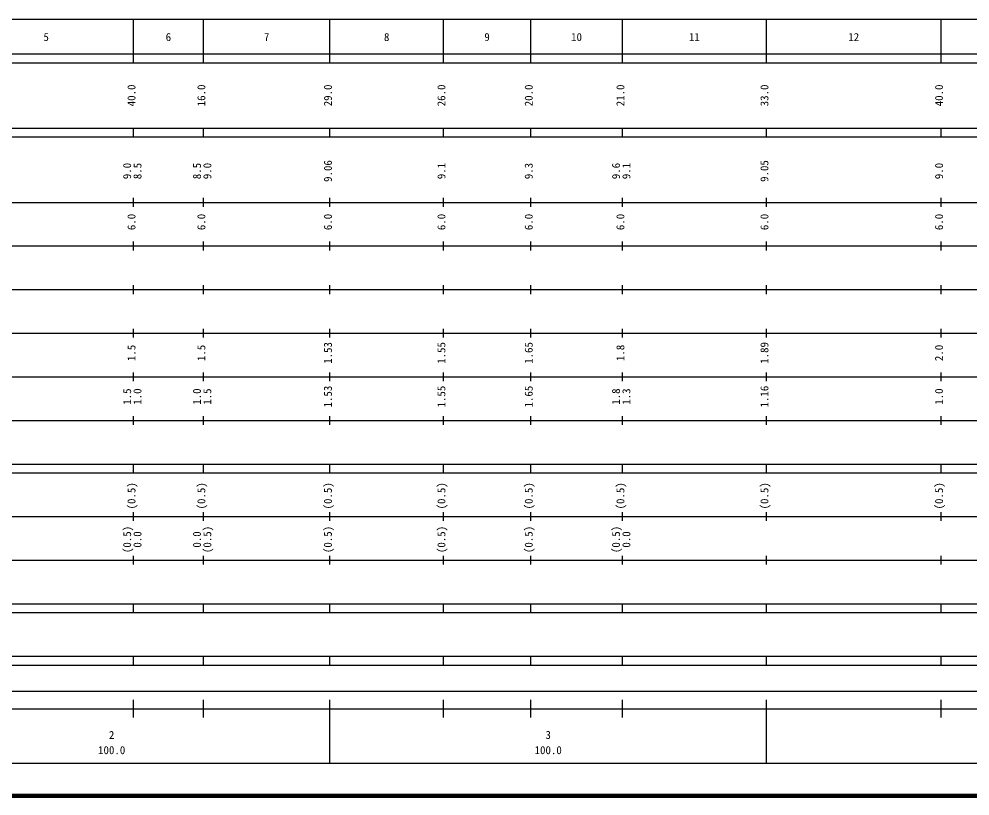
# Model space of a CAD drawing. Units: millimetres on the paper, enlarged 1000 times. Extents: x 40000 to 680000, y 20000 to 380000.
# Drawn here: x 196774 to 414631, y 20000 to 198000 of the extents above; entities that cross this region are included whole.
import ezdxf
from ezdxf.enums import TextEntityAlignment as Align

# ---------------------------------------------------------------- set-up
doc = ezdxf.new("R2010")
doc.units = ezdxf.units.MM
doc.header["$LTSCALE"] = 1000
doc.layers.add('M-TTL', color=2, linetype='Continuous', lineweight=140)
doc.layers.add('M-TTL-BAND', color=7, linetype='Continuous', lineweight=25)
doc.styles.add('ＭＳ ゴシック', font='')
doc.styles.get('ＭＳ ゴシック').set_extended_font_data('MS Gothic')

msp = doc.modelspace()

# ---------------------------------------------------------------- linework, layer by layer
at = {"layer": 'M-TTL'}
msp.add_line((40000, 20000), (680000, 20000), dxfattribs=at)
at = {"layer": 'M-TTL-BAND'}
for p, q in [((68000, 198000), (579000, 198000)), ((223000, 188000), (223000, 198000)), ((239000, 188000), (239000, 198000)), ((268000, 188000), (268000, 198000)), ((294000, 188000), (294000, 198000)), ((314000, 188000), (314000, 198000)), ((335000, 188000), (335000, 198000)), ((368000, 188000), (368000, 198000)), ((408000, 188000), (408000, 198000)), ((40000, 190000), (579000, 190000)), ((40000, 188000), (579000, 188000)), ((40000, 173000), (579000, 173000)), ((223000, 171000), (223000, 173000)), ((239000, 171000), (239000, 173000)), ((268000, 171000), (268000, 173000)), ((294000, 171000), (294000, 173000)), ((314000, 171000), (314000, 173000)), ((335000, 171000), (335000, 173000)), ((368000, 171000), (368000, 173000)), ((408000, 171000), (408000, 173000)), ((40000, 171000), (579000, 171000)), ((223000, 155000), (223000, 157000)), ((239000, 155000), (239000, 157000)), ((268000, 155000), (268000, 157000)), ((294000, 155000), (294000, 157000)), ((314000, 155000), (314000, 157000)), ((335000, 155000), (335000, 157000)), ((368000, 155000), (368000, 157000)), ((408000, 155000), (408000, 157000)), ((40000, 156000), (579000, 156000)), ((46000, 146000), (579000, 146000)), ((223000, 145000), (223000, 147000)), ((239000, 145000), (239000, 147000)), ((268000, 145000), (268000, 147000)), ((294000, 145000), (294000, 147000)), ((314000, 145000), (314000, 147000)), ((335000, 145000), (335000, 147000)), ((368000, 145000), (368000, 147000)), ((408000, 145000), (408000, 147000)), ((52000, 136000), (579000, 136000)), ((223000, 135000), (223000, 137000)), ((239000, 135000), (239000, 137000)), ((268000, 135000), (268000, 137000)), ((294000, 135000), (294000, 137000)), ((314000, 135000), (314000, 137000)), ((335000, 135000), (335000, 137000)), ((368000, 135000), (368000, 137000)), ((408000, 135000), (408000, 137000)), ((223000, 125000), (223000, 127000)), ((239000, 125000), (239000, 127000)), ((268000, 125000), (268000, 127000)), ((294000, 125000), (294000, 127000)), ((314000, 125000), (314000, 127000)), ((335000, 125000), (335000, 127000)), ((368000, 125000), (368000, 127000)), ((408000, 125000), (408000, 127000)), ((46000, 126000), (579000, 126000)), ((52000, 116000), (579000, 116000)), ((223000, 115000), (223000, 117000)), ((239000, 115000), (239000, 117000)), ((268000, 115000), (268000, 117000)), ((294000, 115000), (294000, 117000)), ((314000, 115000), (314000, 117000)), ((335000, 115000), (335000, 117000)), ((368000, 115000), (368000, 117000)), ((408000, 115000), (408000, 117000)), ((223000, 105000), (223000, 107000)), ((239000, 105000), (239000, 107000)), ((268000, 105000), (268000, 107000)), ((294000, 105000), (294000, 107000)), ((314000, 105000), (314000, 107000)), ((335000, 105000), (335000, 107000)), ((368000, 105000), (368000, 107000)), ((408000, 105000), (408000, 107000)), ((46000, 106000), (579000, 106000)), ((40000, 96000), (579000, 96000)), ((223000, 94000), (223000, 96000)), ((239000, 94000), (239000, 96000)), ((268000, 94000), (268000, 96000)), ((294000, 94000), (294000, 96000)), ((314000, 94000), (314000, 96000)), ((335000, 94000), (335000, 96000)), ((368000, 94000), (368000, 96000)), ((408000, 94000), (408000, 96000)), ((40000, 94000), (579000, 94000)), ((223000, 83000), (223000, 85000)), ((239000, 83000), (239000, 85000)), ((268000, 83000), (268000, 85000)), ((294000, 83000), (294000, 85000)), ((314000, 83000), (314000, 85000)), ((335000, 83000), (335000, 85000)), ((368000, 83000), (368000, 85000)), ((408000, 83000), (408000, 85000)), ((49000, 84000), (579000, 84000)), ((223000, 73000), (223000, 75000)), ((239000, 73000), (239000, 75000)), ((268000, 73000), (268000, 75000)), ((294000, 73000), (294000, 75000)), ((314000, 73000), (314000, 75000)), ((335000, 73000), (335000, 75000)), ((368000, 73000), (368000, 75000)), ((408000, 73000), (408000, 75000)), ((40000, 74000), (579000, 74000)), ((40000, 64000), (579000, 64000)), ((223000, 62000), (223000, 64000)), ((239000, 62000), (239000, 64000)), ((268000, 62000), (268000, 64000)), ((294000, 62000), (294000, 64000)), ((314000, 62000), (314000, 64000)), ((335000, 62000), (335000, 64000)), ((368000, 62000), (368000, 64000)), ((408000, 62000), (408000, 64000)), ((40000, 62000), (579000, 62000)), ((40000, 52000), (579000, 52000)), ((223000, 50000), (223000, 52000)), ((239000, 50000), (239000, 52000)), ((268000, 50000), (268000, 52000)), ((294000, 50000), (294000, 52000)), ((314000, 50000), (314000, 52000)), ((335000, 50000), (335000, 52000)), ((368000, 50000), (368000, 52000)), ((408000, 50000), (408000, 52000)), ((40000, 50000), (579000, 50000)), ((71000, 44000), (565000, 44000)), ((223000, 38000), (223000, 42000)), ((239000, 38000), (239000, 42000)), ((268000, 27500), (268000, 42000)), ((294000, 38000), (294000, 42000)), ((314000, 38000), (314000, 42000)), ((335000, 38000), (335000, 42000)), ((368000, 27500), (368000, 42000)), ((408000, 38000), (408000, 42000)), ((40000, 40000), (579000, 40000)), ((68000, 27500), (579000, 27500))]:
    msp.add_line(p, q, dxfattribs=at)

# ---------------------------------------------------------------- texts
at = {"layer": 'M-TTL-BAND', "style": 'ＭＳ ゴシック'}
for s, p in [('5', (203000, 192405)), ('6', (231000, 192405)), ('7', (253500, 192405)), ('8', (281000, 192405)), ('9', (304000, 192405)), ('10', (324500, 192405)), ('11', (351500, 192405)), ('12', (388000, 192405)), ('2', (218000, 32523)), ('3', (318000, 32523)), ('100.0', (218000, 29033)), ('100.0', (318000, 29033))]:
    msp.add_text(s, height=1833, dxfattribs=at).set_placement(p, align=Align.BOTTOM_CENTER)
for s, p in [('40.0', (224000, 180500)), ('16.0', (240000, 180500)), ('29.0', (269000, 180500)), ('26.0', (295000, 180500)), ('20.0', (315000, 180500)), ('21.0', (336000, 180500)), ('33.0', (369000, 180500)), ('40.0', (409000, 180500)), ('9.0', (223000, 163174)), ('8.5', (225370, 163174)), ('8.5', (239000, 163174)), ('9.0', (241370, 163174)), ('9.06', (269000, 163174)), ('9.1', (295000, 163174)), ('9.3', (315000, 163174)), ('9.6', (335000, 163174)), ('9.1', (337370, 163174)), ('9.05', (369000, 163174)), ('9.0', (409000, 163174)), ('6.0', (224000, 151500)), ('6.0', (240000, 151500)), ('6.0', (269000, 151500)), ('6.0', (295000, 151500)), ('6.0', (315000, 151500)), ('6.0', (336000, 151500)), ('6.0', (369000, 151500)), ('6.0', (409000, 151500)), ('1.5', (224000, 121500)), ('1.5', (240000, 121500)), ('1.53', (269000, 121500)), ('1.55', (295000, 121500)), ('1.65', (315000, 121500)), ('1.8', (336000, 121500)), ('1.89', (369000, 121500)), ('2.0', (409000, 121500)), ('1.53', (269000, 111500)), ('1.55', (295000, 111500)), ('1.65', (315000, 111500)), ('1.16', (369000, 111500)), ('1.5', (223000, 111500)), ('1.0', (225370, 111500)), ('1.0', (239000, 111500)), ('1.5', (241370, 111500)), ('1.8', (335000, 111500)), ('1.3', (337370, 111500)), ('1.0', (409000, 111500)), ('(0.5)', (224000, 88764)), ('(0.5)', (240000, 88764)), ('(0.5)', (269000, 88764)), ('(0.5)', (295000, 88764)), ('(0.5)', (315000, 88764)), ('(0.5)', (336000, 88764)), ('(0.5)', (369000, 88764)), ('(0.5)', (409000, 88764)), ('(0.5)', (223000, 78764)), ('(0.5)', (241370, 78764)), ('(0.5)', (269000, 78764)), ('(0.5)', (295000, 78764)), ('(0.5)', (315000, 78764)), ('(0.5)', (335000, 78764)), ('0.0', (225370, 78764)), ('0.0', (239000, 78764)), ('0.0', (337370, 78764))]:
    msp.add_text(s, height=1833, rotation=90, dxfattribs=at).set_placement(p, align=Align.BOTTOM_CENTER)

doc.saveas('drawing.dxf')
